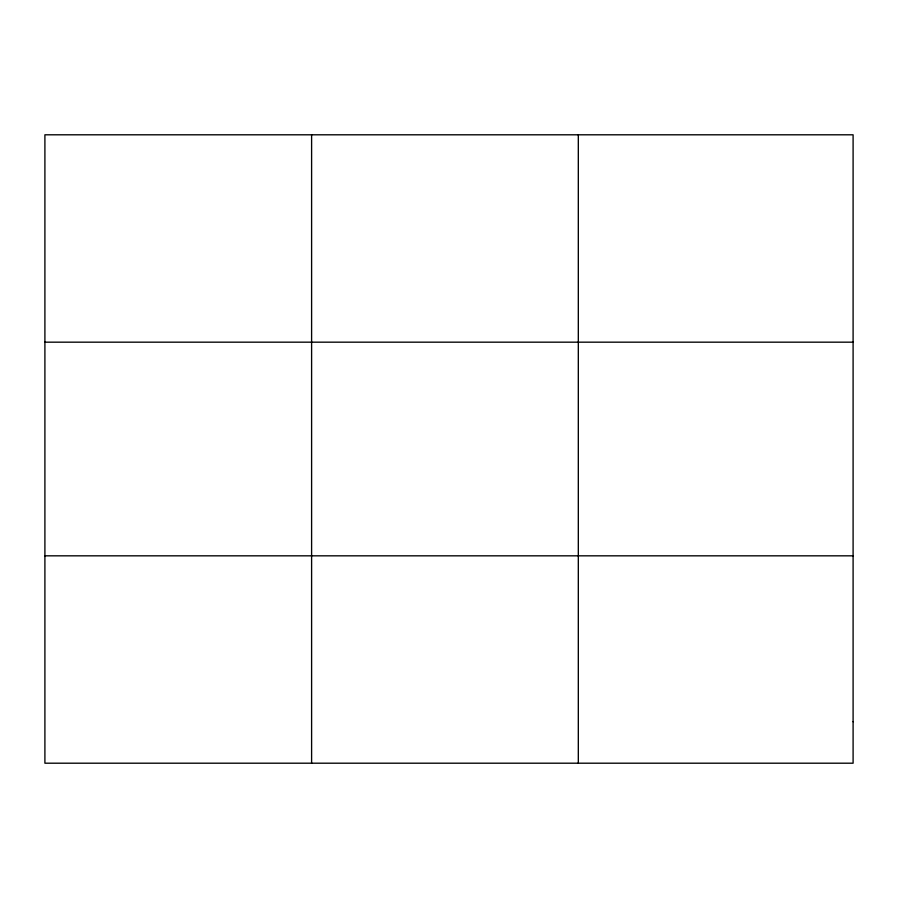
<?xml version="1.0" encoding="UTF-8"?>
<svg xmlns="http://www.w3.org/2000/svg" width="898" height="898" viewBox="0 0 898 898"><rect width="100%" height="100%" fill="white"/><g stroke="black" fill="none" stroke-linecap="round" stroke-linejoin="round"><path stroke-width="1.35" d="M311.606 134.801L311.606 763.199M578.312 134.801L578.312 763.199M44.9 342.172L853.1 342.172M44.9 555.828L853.1 555.828M853.1 721.723L853.1 763.199L44.9 763.199L44.9 134.801L853.1 134.801L853.1 721.723"/></g></svg>
